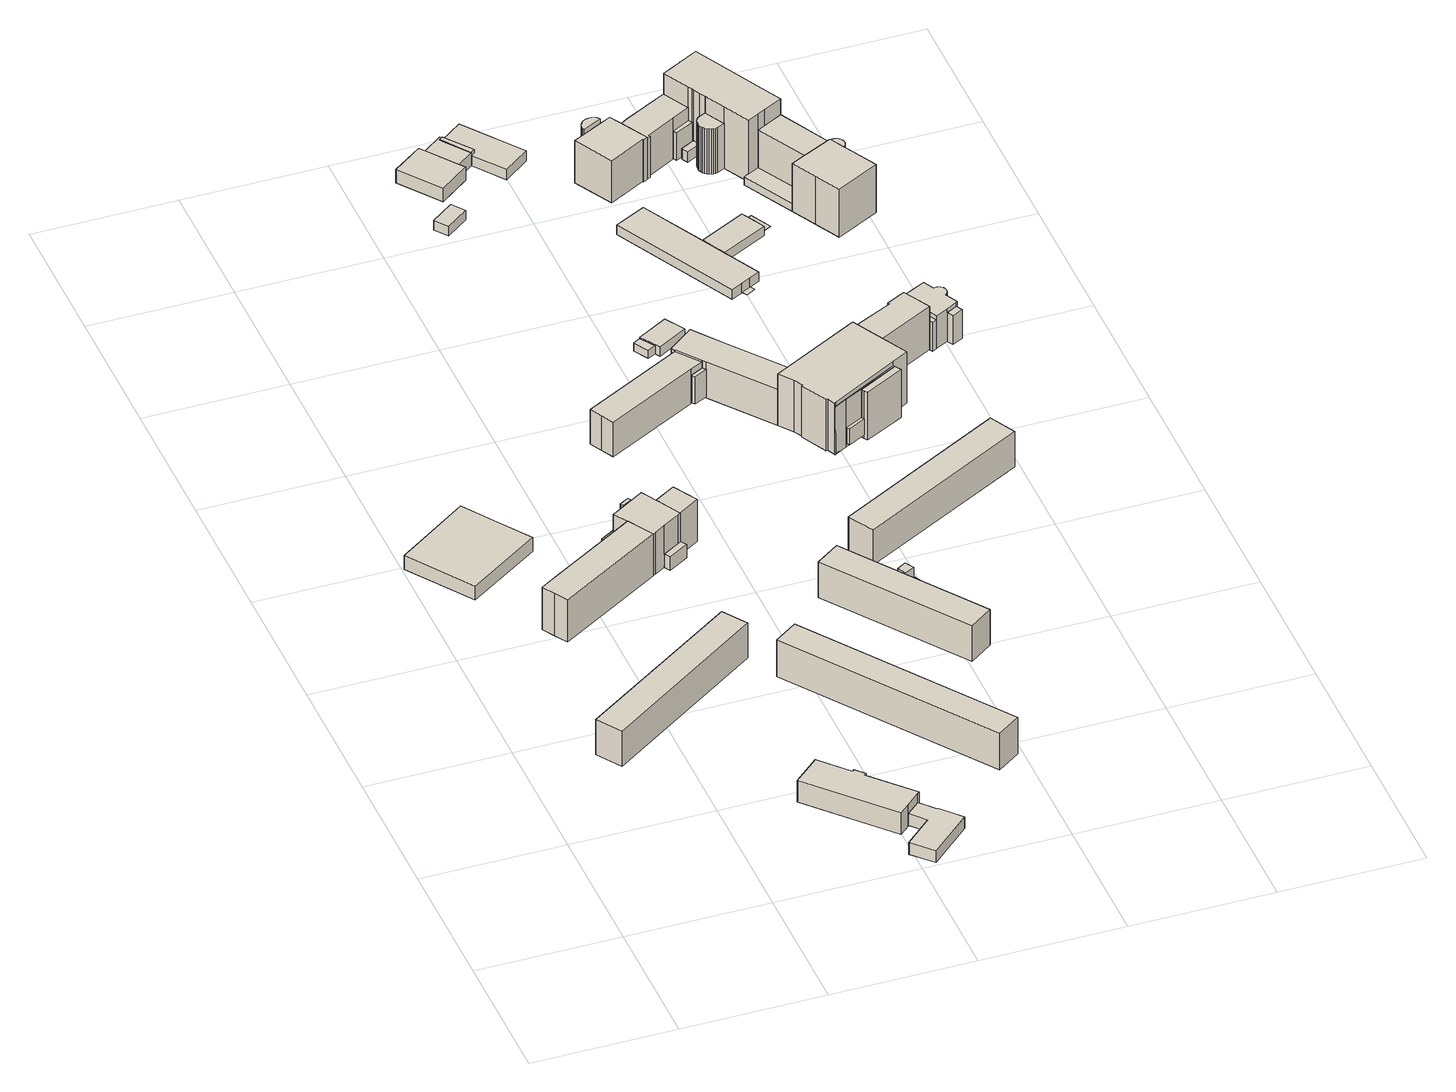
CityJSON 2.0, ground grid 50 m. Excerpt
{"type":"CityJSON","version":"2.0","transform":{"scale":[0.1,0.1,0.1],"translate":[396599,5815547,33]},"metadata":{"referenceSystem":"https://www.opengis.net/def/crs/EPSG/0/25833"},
"CityObjects":{
"building1":{"type":"Building","attributes":{"Gemeindeschluessel":"11000009","BezugspunktDach":"2200","function":"31001_3021","measuredHeight":8.81,"storeysAboveGround":1},"address":[{"country":"Germany","locality":"Berlin","thoroughfareNumber":"17 (1)","thoroughfareName":"Am Plänterwald"}],"geometry":[{"type":"Solid","lod":"1","boundaries":[[[[0,1,2,3,4]],[[5,6,7,8,9]],[[5,9,4,3]],[[6,5,3,2]],[[7,6,2,1]],[[8,7,1,0]],[[9,8,0,4]]]]}]},
"building2":{"type":"Building","attributes":{"Gemeindeschluessel":"11000009","BezugspunktDach":"2200","function":"31001_1010","measuredHeight":13.9,"storeysAboveGround":4},"address":[{"country":"Germany","locality":"Berlin","thoroughfareNumber":"10, 12, 14, 16","thoroughfareName":"Am Plänterwald"}],"geometry":[{"type":"Solid","lod":"1","boundaries":[[[[10,11,12,13]],[[14,15,16,17]],[[14,17,13,12]],[[15,14,12,11]],[[16,15,11,10]],[[17,16,10,13]]]]}]},
"building3":{"type":"Building","attributes":{"name":"Ärztehaus","Gemeindeschluessel":"11000009","function":"31001_3050"},"address":[{"country":"Germany","locality":"Berlin","thoroughfareNumber":"31","thoroughfareName":"Galileistraße"}],"children":["building3-1","building3-2"]},
"building3-1":{"type":"BuildingPart","attributes":{"BezugspunktDach":"2200","measuredHeight":8.56,"storeysAboveGround":2},"parents":["building3"],"geometry":[{"type":"MultiSurface","lod":"1","boundaries":[[[18,19,20,21,22,23,24,25,26,27]],[[28,29,30,31,32,33,34,35,36,37]],[[28,37,27,26]],[[29,28,26,25]],[[30,29,25,24]],[[31,30,24,23]],[[32,31,23,22]],[[33,32,22,21]],[[34,33,21,20]],[[35,34,38,39,40,41,42,20,19]],[[36,35,19,18]],[[37,36,18,27]],[[42,41,40,39,38]]]}]},
"building3-2":{"type":"BuildingPart","attributes":{"BezugspunktDach":"2200","measuredHeight":4.67,"storeysAboveGround":2},"parents":["building3"],"geometry":[{"type":"Solid","lod":"1","boundaries":[[[[43,44,45,46,41,40,47,48]],[[49,39,38,50,51,52,53,54]],[[49,54,48,47]],[[39,49,47,40]],[[50,38,41,46]],[[51,50,46,45]],[[52,51,45,44]],[[53,52,44,43]],[[54,53,43,48]],[[38,39,40,41]]]]}]},
"building4":{"type":"Building","attributes":{"name":"Sophie-Brahe-Schule","Gemeindeschluessel":"11000009","function":"31001_3021"},"address":[{"country":"Germany","locality":"Berlin","thoroughfareNumber":"17","thoroughfareName":"Am Plänterwald"}],"children":["building4-1","building4-2","building4-3","building4-4","building4-5","building4-6","building4-7"]},
"building4-1":{"type":"BuildingPart","attributes":{"BezugspunktDach":"2200","measuredHeight":17.27,"storeysAboveGround":4},"parents":["building4"],"geometry":[{"type":"MultiSurface","lod":"1","boundaries":[[[55,56,57,58,59,60,61,62]],[[63,64,65,66,67,68,69,70]],[[63,70,62,61]],[[71,72,73,74,71,64,63,61,60]],[[65,64,60,59]],[[75,76,59,58]],[[67,77,75,66,58,57]],[[68,67,57,56]],[[69,68,56,55]],[[70,69,55,62]],[[74,73,72,71]],[[66,65,76,75]],[[66,75,77,67,78]]]}]},
"building4-2":{"type":"BuildingPart","attributes":{"BezugspunktDach":"2200","measuredHeight":16.79,"storeysAboveGround":4},"parents":["building4"],"geometry":[{"type":"MultiSurface","lod":"1","boundaries":[[[76,77,79,80,81,82,83,84,85,86,87,88,89,90,91]],[[92,93,94,95,96,97,98,99,100,101,102,103,67,65,104]],[[92,104,91,90]],[[93,92,90,89]],[[94,93,89,88]],[[95,94,105,106]],[[96,95,87,86]],[[97,96,86,85]],[[98,97,85,84]],[[99,98,84,83]],[[107,108,100,101,100,82,81]],[[109,107,101,102,110,102,101,81,80]],[[103,102,80,79]],[[67,103,79,77]],[[104,65,76,91]],[[106,105,88,87]],[[99,83,82,100]],[[101,100,108,107]],[[110,102,101,107,109]],[[65,111,66,75,76]],[[67,77,75,112,66]]]}]},
"building4-3":{"type":"BuildingPart","attributes":{"BezugspunktDach":"2200","measuredHeight":16.74,"storeysAboveGround":4},"parents":["building4"],"geometry":[{"type":"MultiSurface","lod":"1","boundaries":[[[113,114,115,116]],[[117,118,100,99]],[[117,99,116,115]],[[118,117,115,114]],[[100,118,114,113]],[[83,82,113,116]],[[99,100,82,83]]]}]},
"building4-4":{"type":"BuildingPart","attributes":{"BezugspunktDach":"2200","measuredHeight":4.81,"storeysAboveGround":4},"parents":["building4"],"geometry":[{"type":"Solid","lod":"1","boundaries":[[[[72,71,119,120]],[[121,74,73,122]],[[121,122,120,119]],[[74,121,119,71]],[[122,73,72,120]],[[74,71,72,73]]]]}]},
"building4-5":{"type":"BuildingPart","attributes":{"BezugspunktDach":"2200","measuredHeight":16.29,"storeysAboveGround":4},"parents":["building4"],"geometry":[{"type":"MultiSurface","lod":"1","boundaries":[[[123,124,125,126]],[[127,106,105,128]],[[127,128,127,129,130,126,125]],[[106,127,125,124]],[[88,87,124,123]],[[128,105,123,126]],[[130,129,127,128]],[[105,106,87,88]]]}]},
"building4-6":{"type":"BuildingPart","attributes":{"BezugspunktDach":"2200","measuredHeight":5.36,"storeysAboveGround":4},"parents":["building4"],"geometry":[{"type":"MultiSurface","lod":"1","boundaries":[[[131,132,108,109]],[[100,133,134,102]],[[133,100,108,132]],[[134,133,132,131]],[[102,134,131,109]],[[101,107,108,100]],[[102,109,107,101]]]}]},
"building4-7":{"type":"BuildingPart","attributes":{"BezugspunktDach":"2200","measuredHeight":3.78,"storeysAboveGround":4},"parents":["building4"],"geometry":[{"type":"Solid","lod":"1","boundaries":[[[[130,129,135,136]],[[137,127,128,138]],[[137,138,136,135]],[[127,137,135,129]],[[138,128,130,136]],[[127,129,130,128]]]]}]},
"building5":{"type":"Building","attributes":{"Gemeindeschluessel":"11000009","BezugspunktDach":"2200","function":"51009_1610","measuredHeight":3.81,"storeysAboveGround":0},"address":[{"country":"Germany","locality":"Berlin"}],"geometry":[{"type":"Solid","lod":"1","boundaries":[[[[139,140,141,142,143,144]],[[145,146,147,148,149,150]],[[145,150,144,143]],[[146,145,143,142]],[[147,146,142,141]],[[148,147,141,140]],[[149,148,140,139]],[[150,149,139,144]]]]}]},
"building6":{"type":"Building","attributes":{"Gemeindeschluessel":"11000009","BezugspunktDach":"2200","function":"31001_1010","measuredHeight":14.45,"storeysAboveGround":4},"address":[{"country":"Germany","locality":"Berlin","thoroughfareNumber":"10, 12, 4, 6, 8","thoroughfareName":"Orionstraße"}],"geometry":[{"type":"Solid","lod":"1","boundaries":[[[[151,152,153,154]],[[155,156,157,158]],[[155,158,154,153]],[[156,155,153,152]],[[157,156,152,151]],[[158,157,151,154]]]]}]},
"building7":{"type":"Building","attributes":{"Gemeindeschluessel":"11000009","BezugspunktDach":"2200","function":"31001_1010","measuredHeight":14.08,"storeysAboveGround":4},"address":[{"country":"Germany","locality":"Berlin","thoroughfareNumber":"1, 3, 5, 7","thoroughfareName":"Orionstraße"}],"geometry":[{"type":"Solid","lod":"1","boundaries":[[[[159,160,161,162]],[[163,164,165,166]],[[163,166,162,161]],[[164,163,161,160]],[[165,164,160,159]],[[166,165,159,162]]]]}]},
"building8":{"type":"Building","attributes":{"Gemeindeschluessel":"11000009","BezugspunktDach":"2200","function":"31001_2130","measuredHeight":3.95,"storeysAboveGround":1},"address":[{"country":"Germany","locality":"Berlin","thoroughfareNumber":"9 (2)","thoroughfareName":"Bulgarische Straße"}],"geometry":[{"type":"Solid","lod":"1","boundaries":[[[[167,168,169,170]],[[171,172,173,174]],[[171,174,170,169]],[[172,171,169,168]],[[173,172,168,167]],[[174,173,167,170]]]]}]},
"building9":{"type":"Building","attributes":{"Gemeindeschluessel":"11000009","BezugspunktDach":"2200","function":"31001_2000","measuredHeight":3.92,"storeysAboveGround":1},"address":[{"country":"Germany","locality":"Berlin","thoroughfareNumber":"1 (1)","thoroughfareName":"Orionstraße"}],"geometry":[{"type":"Solid","lod":"1","boundaries":[[[[175,176,177,178]],[[179,180,181,182]],[[179,182,178,177]],[[180,179,177,176]],[[181,180,176,175]],[[182,181,175,178]]]]}]},
"building10":{"type":"Building","attributes":{"Gemeindeschluessel":"11000009","BezugspunktDach":"2200","function":"51009_1610","measuredHeight":0.382,"storeysAboveGround":0},"address":[{"country":"Germany","locality":"Berlin"}],"geometry":[{"type":"Solid","lod":"1","boundaries":[[[[183,184,185,186]],[[180,187,188,181]],[[180,181,186,185]],[[187,180,185,184]],[[188,187,184,183]],[[181,188,183,186]]]]}]},
"building11":{"type":"Building","attributes":{"Gemeindeschluessel":"11000009","BezugspunktDach":"2200","function":"31001_2130","measuredHeight":5.18,"storeysAboveGround":1},"address":[{"country":"Germany","locality":"Berlin","thoroughfareNumber":"9 (1)","thoroughfareName":"Bulgarische Straße"}],"geometry":[{"type":"Solid","lod":"1","boundaries":[[[[189,190,191,192,193,194]],[[195,196,197,198,199,200]],[[195,200,194,193]],[[196,195,193,192]],[[197,196,192,191]],[[198,197,191,190]],[[199,198,190,189]],[[200,199,189,194]]]]}]},
"building12":{"type":"Building","attributes":{"Gemeindeschluessel":"11000009","BezugspunktDach":"2200","function":"51009_1610","measuredHeight":10.86,"storeysAboveGround":0},"address":[{"country":"Germany","locality":"Berlin"}],"geometry":[{"type":"Solid","lod":"1","boundaries":[[[[201,202,203,204]],[[205,206,207,208]],[[205,208,204,203]],[[206,205,203,202]],[[207,206,202,201]],[[208,207,201,204]]]]}]},
"building13":{"type":"Building","attributes":{"Gemeindeschluessel":"11000009","function":"31001_3212"},"address":[{"country":"Germany","locality":"Berlin","thoroughfareNumber":"23 (1)","thoroughfareName":"Am Plänterwald"}],"children":["building13-1","building13-2"]},
"building13-1":{"type":"BuildingPart","attributes":{"BezugspunktDach":"2200","measuredHeight":4.1,"storeysAboveGround":1},"parents":["building13"],"geometry":[{"type":"MultiSurface","lod":"1","boundaries":[[[209,210,211,212,213,214]],[[215,216,217,218,219,220]],[[215,220,214,213]],[[216,215,213,212]],[[217,216,212,211]],[[218,217,211,210]],[[221,222,223,219,218,210,209]],[[220,224,221,219,209,214]],[[219,223,222,221]],[[225,219,221,224,220]]]}]},
"building13-2":{"type":"BuildingPart","attributes":{"BezugspunktDach":"2200","measuredHeight":3.3,"storeysAboveGround":1},"parents":["building13"],"geometry":[{"type":"MultiSurface","lod":"1","boundaries":[[[226,222,224,227]],[[220,223,228,229]],[[220,229,227,224]],[[228,223,222,226]],[[229,228,226,227]],[[223,219,221,222]],[[220,224,221,219]]]}]},
"building14":{"type":"Building","attributes":{"Gemeindeschluessel":"11000009","BezugspunktDach":"2200","function":"51009_1610","measuredHeight":5.21,"storeysAboveGround":0},"address":[{"country":"Germany","locality":"Berlin"}],"geometry":[{"type":"Solid","lod":"1","boundaries":[[[[191,230,231,232,233,192]],[[234,235,236,237,197,196]],[[234,196,192,233]],[[235,234,233,232]],[[236,235,232,231]],[[237,236,231,230]],[[197,237,230,191]],[[196,197,191,192]]]]}]},
"building15":{"type":"Building","attributes":{"Gemeindeschluessel":"11000009","BezugspunktDach":"2200","function":"51009_1610","measuredHeight":5.36,"storeysAboveGround":0},"address":[{"country":"Germany","locality":"Berlin"}],"geometry":[{"type":"Solid","lod":"1","boundaries":[[[[238,239,240,241]],[[242,243,244,245]],[[242,245,241,240]],[[243,242,240,239]],[[244,243,239,238]],[[245,244,238,241]]]]}]},
"building16":{"type":"Building","attributes":{"Gemeindeschluessel":"11000009","function":"31001_3021"},"address":[{"country":"Germany","locality":"Berlin","thoroughfareNumber":"23","thoroughfareName":"Am Plänterwald"}],"children":["building16-1","building16-2","building16-3","building16-4","building16-5","building16-6","building16-7","building16-8","building16-9","building16-10"]},
"building16-1":{"type":"BuildingPart","attributes":{"BezugspunktDach":"2200","measuredHeight":24.32,"storeysAboveGround":4},"parents":["building16"],"geometry":[{"type":"MultiSurface","lod":"1","boundaries":[[[246,247,248,249,250,251,252,253,254,255,256,257,258,259]],[[260,261,262,263,264,265,266,267,268,269,270,271,272,273]],[[274,275,273,259,258]],[[276,277,274,260,258,257]],[[278,279,280]],[[262,261,257,256]],[[263,262,256,255],[281,282,283,284,285,286]],[[264,263,255,254]],[[265,264,254,253]],[[287,288,253,252]],[[267,289,287,266,252,251]],[[268,267,251,250]],[[269,268,250,249]],[[270,269,249,248]],[[271,270,248,247]],[[272,271,247,246]],[[273,272,246,259]],[[260,273,275,274]],[[261,278,280,277,276]],[[280,279,260,274,277]],[[282,281,286,283]],[[286,285,284,283]],[[266,265,288,287]],[[266,287,289,267]]]}]},
"building16-2":{"type":"BuildingPart","attributes":{"BezugspunktDach":"2200","measuredHeight":19.19,"storeysAboveGround":4},"parents":["building16"],"geometry":[{"type":"MultiSurface","lod":"1","boundaries":[[[283,282,290,291,292,293,294,284]],[[295,296,297,298,299,281,286,285]],[[295,285,284,294]],[[296,295,294,293]],[[297,296,293,292]],[[300,301,292,291]],[[299,302,300,303,291,290]],[[281,299,290,282]],[[298,297,301,300]],[[298,303,300,302,299]],[[286,281,282,283]],[[286,283,284,285]]]}]},
"building16-3":{"type":"BuildingPart","attributes":{"BezugspunktDach":"2200","measuredHeight":18.85,"storeysAboveGround":4},"parents":["building16"],"geometry":[{"type":"MultiSurface","lod":"1","boundaries":[[[304,305,306,307,288,289]],[[265,308,309,310,311,267]],[[267,289,287,266,312]],[[308,265,288,307]],[[310,309,306,305]],[[311,310,305,304]],[[267,311,304,289]],[[313,265,312,266,287,288]],[[308,307,306,309]]]}]},
"building16-4":{"type":"BuildingPart","attributes":{"BezugspunktDach":"2200","measuredHeight":18.85,"storeysAboveGround":4},"parents":["building16"],"geometry":[{"type":"Solid","lod":"1","boundaries":[[[[314,315,316,307,306]],[[308,317,318,319,309]],[[317,308,307,316]],[[318,317,316,315]],[[319,318,315,314]],[[309,319,314,306]],[[309,306,307,308]]]]}]},
"building16-5":{"type":"BuildingPart","attributes":{"BezugspunktDach":"2200","measuredHeight":15.93,"storeysAboveGround":4},"parents":["building16"],"geometry":[{"type":"MultiSurface","lod":"1","boundaries":[[[320,321,322,323,324,275,277,276,325,326,327,328,329]],[[330,331,332,333,261,280,273,334,335,336,337,338,339]],[[330,339,329,328]],[[331,330,328,327]],[[332,331,327,326]],[[340,341,342,326,325]],[[333,332,343,344]],[[261,333,325,276]],[[280,260,345]],[[334,273,275,324]],[[335,334,324,323]],[[336,335,323,322]],[[337,336,322,321]],[[338,346,347,321,320]],[[339,338,320,329]],[[344,343,342,341,340]],[[280,261,276,277]],[[348,273,345,260,274,275]],[[277,274,260,280]],[[337,347,346,338]]]}]},
"building16-6":{"type":"BuildingPart","attributes":{"BezugspunktDach":"2200","measuredHeight":14.79,"storeysAboveGround":4},"parents":["building16"],"geometry":[{"type":"MultiSurface","lod":"1","boundaries":[[[349,350,351,352,353,347,346,354]],[[338,337,355,336,356,357,358,359]],[[338,359,354,346]],[[355,337,347,353]],[[336,355,353,352]],[[356,336,352,351]],[[357,356,351,350]],[[358,357,350,349]],[[359,358,349,354]],[[337,338,346,347,360]]]}]},
"building16-7":{"type":"BuildingPart","attributes":{"BezugspunktDach":"2200","measuredHeight":12.4,"storeysAboveGround":4},"parents":["building16"],"geometry":[{"type":"Solid","lod":"1","boundaries":[[[[340,361,362,341]],[[363,364,344,343]],[[363,343,341,362]],[[364,363,362,361]],[[344,364,361,340]],[[343,344,340,341]]]]}]},
"building16-8":{"type":"BuildingPart","attributes":{"BezugspunktDach":"2200","measuredHeight":17.05,"storeysAboveGround":4},"parents":["building16"],"geometry":[{"type":"MultiSurface","lod":"1","boundaries":[[[365,366,367,368,369,370,371,372,373,374,375,376,377,378,379,380,381,382,383,384,385,386]],[[387,388,389,390,391,392,393,394,395,396,397,398,399,400,401,402,403,404,405,406,407,408]],[[387,408,386,385]],[[388,387,385,384]],[[389,388,384,383]],[[390,389,383,382]],[[391,390,382,381]],[[392,391,381,380]],[[393,392,380,379]],[[394,393,379,378]],[[395,394,378,377]],[[396,395,377,376]],[[397,396,376,375]],[[398,397,375,374]],[[399,398,374,373]],[[400,399,373,372]],[[401,400,372,371]],[[402,401,371,370]],[[403,402,370,369]],[[404,403,369,368]],[[409,410,368,367]],[[405,409,367]],[[406,405,367,366]],[[411,412,366,365]],[[408,407,365,386]],[[405,404,410,409]],[[407,406,412,411]]]}]},
"building16-9":{"type":"BuildingPart","attributes":{"BezugspunktDach":"2200","measuredHeight":11.4,"storeysAboveGround":4},"parents":["building16"],"geometry":[{"type":"MultiSurface","lod":"1","boundaries":[[[302,413,412,411,301]],[[407,406,414,415,416]],[[407,416,301,411]],[[406,407,406,412]],[[414,406,412,413]],[[415,414,413,302]],[[416,415,302,299,298,297]],[[411,412,406,407]],[[297,298,300,301]],[[300,417,298,299,302]]]}]},
"building16-10":{"type":"BuildingPart","attributes":{"BezugspunktDach":"2200","measuredHeight":11.4,"storeysAboveGround":4},"parents":["building16"],"geometry":[{"type":"Solid","lod":"1","boundaries":[[[[418,419,410,409]],[[404,420,421,405]],[[420,404,410,419]],[[421,420,419,418]],[[405,421,418,409]],[[405,409,410,404]]]]}]},
"building17":{"type":"Building","attributes":{"Gemeindeschluessel":"11000009","BezugspunktDach":"2200","function":"31001_2130","measuredHeight":4.2,"storeysAboveGround":1},"address":[{"country":"Germany","locality":"Berlin","thoroughfareNumber":"9","thoroughfareName":"Bulgarische Straße"}],"geometry":[{"type":"Solid","lod":"1","boundaries":[[[[422,423,424,425,426,427]],[[242,428,429,430,244,245]],[[242,245,427,426]],[[428,242,426,425]],[[429,428,425,424]],[[430,429,424,423]],[[244,430,423,422]],[[245,244,422,427]]]]}]},
"building18":{"type":"Building","attributes":{"Gemeindeschluessel":"11000009","BezugspunktDach":"2200","function":"31001_1010","measuredHeight":14,"storeysAboveGround":4},"address":[{"country":"Germany","locality":"Berlin","thoroughfareNumber":"18, 20, 22, 24","thoroughfareName":"Am Plänterwald"}],"geometry":[{"type":"Solid","lod":"1","boundaries":[[[[431,432,433,434]],[[435,436,437,438]],[[435,438,434,433]],[[436,435,433,432]],[[437,436,432,431]],[[438,437,431,434]]]]}]},
"building19":{"type":"Building","attributes":{"Gemeindeschluessel":"11000009","BezugspunktDach":"2200","function":"51009_1610","measuredHeight":6.4,"storeysAboveGround":0},"address":[{"country":"Germany","locality":"Berlin"}],"geometry":[{"type":"Solid","lod":"1","boundaries":[[[[439,440,441,442]],[[443,444,445,446]],[[443,446,442,441]],[[444,443,441,440]],[[445,444,440,439]],[[446,445,439,442]]]]}]},
"building20":{"type":"Building","attributes":{"Gemeindeschluessel":"11000009","BezugspunktDach":"2200","function":"31001_3010","measuredHeight":3.7,"storeysAboveGround":1},"address":[{"country":"Germany","locality":"Berlin","thoroughfareNumber":"4 (3)","thoroughfareName":"Neue Krugallee"}],"geometry":[{"type":"Solid","lod":"1","boundaries":[[[[447,448,449,450,451,452,453,454]],[[455,456,457,458,459,460,461,462]],[[455,462,454,453]],[[456,455,453,452]],[[457,456,452,451]],[[458,457,451,450]],[[459,458,450,449]],[[460,459,449,448]],[[461,460,448,447]],[[462,461,447,454]]]]}]},
"building21":{"type":"Building","attributes":{"Gemeindeschluessel":"11000009","BezugspunktDach":"2200","function":"51009_1610","measuredHeight":0.126,"storeysAboveGround":0},"address":[{"country":"Germany","locality":"Berlin"}],"geometry":[{"type":"Solid","lod":"1","boundaries":[[[[463,464,465,466]],[[467,468,469,470]],[[467,470,466,465]],[[468,467,465,464]],[[469,468,464,463]],[[470,469,463,466]]]]}]},
"building22":{"type":"Building","attributes":{"Gemeindeschluessel":"11000009","BezugspunktDach":"2200","function":"31001_3010","measuredHeight":4.2,"storeysAboveGround":1},"address":[{"country":"Germany","locality":"Berlin","thoroughfareNumber":"4 (4)","thoroughfareName":"Neue Krugallee"}],"geometry":[{"type":"Solid","lod":"1","boundaries":[[[[471,472,473,474,475,476,477]],[[478,479,480,481,482,483,484]],[[478,484,477,476]],[[479,478,476,475]],[[480,479,475,474]],[[481,480,474,473]],[[482,481,473,472]],[[483,482,472,471]],[[484,483,471,477]]]]}]},
"building23":{"type":"Building","attributes":{"Gemeindeschluessel":"11000009","BezugspunktDach":"2200","function":"31001_3010","measuredHeight":0.005,"storeysAboveGround":1},"address":[{"country":"Germany","locality":"Berlin","thoroughfareNumber":"4 (6)","thoroughfareName":"Neue Krugallee"}]},
"building24":{"type":"Building","attributes":{"Gemeindeschluessel":"11000009","BezugspunktDach":"2200","function":"31001_3010","measuredHeight":0.1,"storeysAboveGround":1},"address":[{"country":"Germany","locality":"Berlin","thoroughfareNumber":"4 (5)","thoroughfareName":"Neue Krugallee"}],"geometry":[{"type":"Solid","lod":"1","boundaries":[[[[485,486,487,488,489]],[[490,491,480,478,492]],[[490,492,489,488]],[[491,490,488,487]],[[480,491,487,486]],[[478,480,486,485]],[[492,478,485,489]]]]}]},
"building25":{"type":"Building","attributes":{"Gemeindeschluessel":"11000009","function":"31001_3012"},"address":[{"country":"Germany","locality":"Berlin","thoroughfareNumber":"4","thoroughfareName":"Neue Krugallee"}],"children":["building25-1","building25-2","building25-3","building25-4","building25-5","building25-6","building25-7","building25-8","building25-9","building25-10","building25-11","building25-12","building25-13"]},
"building25-1":{"type":"BuildingPart","attributes":{"BezugspunktDach":"2200","measuredHeight":29.21,"storeysAboveGround":4},"parents":["building25"],"geometry":[{"type":"MultiSurface","lod":"1","boundaries":[[[493,494,495,496,497,498,499,500,501,502,503,504,505,506,507,506,508,509]],[[510,511,512,511,513,514,515,516,517,518,519,520,521,522,523,524,525,526]],[[510,526,509,508]],[[511,510,508,506]],[[512,511,506,507]],[[527,528,512,507,506]],[[529,530,531,513,532,531,530,527,506,505]],[[514,533,534,505,504]],[[515,514,504,503]],[[535,536,537,503,502]],[[517,538,535,516,502,501]],[[518,517,501,500]],[[519,518,500,499]],[[520,539,540,499,498]],[[521,520,498,497]],[[522,521,497,496]],[[523,522,496,495]],[[524,523,495,494]],[[525,524,494,493]],[[541,542,543,493,509]],[[511,512,528,527]],[[513,531,530,529]],[[511,527,530,531,532]],[[534,533,514,513]],[[516,544,536,535]],[[544,515,537,536]],[[516,535,538,517,545]],[[519,546,540,539,520,547]],[[526,548,542,541]],[[548,525,543,542,549]]]}]},
"building25-2":{"type":"BuildingPart","attributes":{"BezugspunktDach":"2200","measuredHeight":23.93,"storeysAboveGround":4},"parents":["building25"],"geometry":[{"type":"MultiSurface","lod":"1","boundaries":[[[550,551,552,553,554,555,556,557,558,559]],[[560,561,562,563,564,565,566,567,568,569]],[[560,569,559,558]],[[570,571,560,558,557]],[[562,561,557,556]],[[563,562,556,555]],[[572,573,555,554]],[[565,564,554,553]],[[566,565,553,552]],[[567,566,552,551]],[[568,567,551,550]],[[569,568,550,559]],[[574,561,560,571,570]],[[564,563,573,572]]]}]},
"building25-3":{"type":"BuildingPart","attributes":{"BezugspunktDach":"2200","measuredHeight":18.59,"storeysAboveGround":4},"parents":["building25"],"geometry":[{"type":"Solid","lod":"1","boundaries":[[[[572,575,576,577,578,579,580,581,582,583,584,585,586,587,588,573]],[[589,590,591,592,593,594,595,596,597,598,599,600,601,602,564,563]],[[589,563,573,588]],[[590,589,588,587]],[[591,590,587,586]],[[592,591,586,585]],[[593,592,585,584]],[[594,593,584,583]],[[595,594,583,582]],[[596,595,582,581]],[[597,596,581,580]],[[598,597,580,579]],[[599,598,579,578]],[[600,599,578,577]],[[601,600,577,576]],[[602,601,576,575]],[[564,602,575,572]],[[564,572,573,563]]]]}]},
"building25-4":{"type":"BuildingPart","attributes":{"BezugspunktDach":"2200","measuredHeight":21.84,"storeysAboveGround":4},"parents":["building25"],"geometry":[{"type":"MultiSurface","lod":"1","boundaries":[[[571,570,603,604,537,536,538]],[[544,515,562,605,561,560,517]],[[562,515,537,604]],[[605,562,604,603]],[[561,605,603,570]],[[517,560,571,538]],[[544,516,535,536]],[[517,538,535,516]],[[515,606,544,536,537,607]],[[561,570,571,560]]]}]},
"building25-5":{"type":"BuildingPart","attributes":{"BezugspunktDach":"2200","measuredHeight":19,"storeysAboveGround":4},"parents":["building25"],"geometry":[{"type":"MultiSurface","lod":"1","boundaries":[[[533,608,609,610,611,612,534]],[[613,614,615,616,617,514,513]],[[614,613,612,611]],[[618,619,615,614,611,610]],[[620,618,610,609]],[[616,615,619,621]],[[617,616,609,608]],[[514,617,608,533]],[[613,622,513,534,612,623]],[[514,533,534,513]]]}]},
"building25-6":{"type":"BuildingPart","attributes":{"BezugspunktDach":"2200","measuredHeight":22.21,"storeysAboveGround":4},"parents":["building25"],"geometry":[{"type":"MultiSurface","lod":"1","boundaries":[[[528,527,530,624,625,626,627,628,629]],[[630,631,632,633,613,531,511,512,634]],[[630,634,629,628]],[[635,636,630,628,627]],[[632,637,635,631,627,626]],[[633,632,626,625]],[[613,633,625,624]],[[613,513,531]],[[624,529,534,612,613]],[[511,527,511,512]],[[634,512,528,629]],[[631,630,636,635]],[[631,635,637,632]],[[531,513,529,530]],[[513,613,612,534]],[[531,530,527,511]],[[511,527,528,512]]]}]},
"building25-7":{"type":"BuildingPart","attributes":{"BezugspunktDach":"2200","measuredHeight":17.9,"storeysAboveGround":4},"parents":["building25"],"geometry":[{"type":"Solid","lod":"1","boundaries":[[[[638,639,640,641,642,643,644,645,646,647,648,540,539,649,650,651,652,653]],[[654,655,656,657,520,519,658,659,660,661,662,663,664,665,666,667,668,669]],[[654,669,653,652]],[[655,654,652,651]],[[656,655,651,650]],[[657,656,650,649]],[[520,657,649,539]],[[658,519,540,648]],[[659,658,648,647]],[[660,659,647,646]],[[661,660,646,645]],[[662,661,645,644]],[[663,662,644,643]],[[664,663,643,642]],[[665,664,642,641]],[[666,665,641,640]],[[667,666,640,639]],[[668,667,639,638]],[[669,668,638,653]],[[519,520,539,540]]]]}]},
"building25-8":{"type":"BuildingPart","attributes":{"BezugspunktDach":"2200","measuredHeight":18.09,"storeysAboveGround":4},"parents":["building25"],"geometry":[{"type":"MultiSurface","lod":"1","boundaries":[[[636,637,670,671,672,673,674,675,676,677,678,679,680,681]],[[682,683,684,685,686,687,688,689,690,691,692,632,630,693]],[[682,693,681,680]],[[683,682,680,679]],[[684,683,679,678]],[[685,684,678,677]],[[686,685,677,676]],[[687,686,676,675]],[[688,687,675,674]],[[689,688,674,673]],[[690,689,673,672]],[[691,690,672,671]],[[692,691,671,670]],[[632,692,670,637]],[[693,630,636,681]],[[631,635,636,630,694]],[[632,637,635,631]]]}]},
"building25-9":{"type":"BuildingPart","attributes":{"BezugspunktDach":"2200","measuredHeight":11.9,"storeysAboveGround":4},"parents":["building25"],"geometry":[{"type":"Solid","lod":"1","boundaries":[[[[620,695,696,697,698,699,700,701,702,703,704,705,706,707,708,709,710,711,712,618]],[[713,714,715,716,717,718,719,720,721,722,723,724,725,726,727,728,729,730,621,619]],[[713,619,618,712]],[[714,713,712,711]],[[715,714,711,710]],[[716,715,710,709]],[[717,716,709,708]],[[718,717,708,707]],[[719,718,707,706]],[[720,719,706,705]],[[721,720,705,704]],[[722,721,704,703]],[[723,722,703,702]],[[724,723,702,701]],[[725,724,701,700]],[[726,725,700,699]],[[727,726,699,698]],[[728,727,698,697]],[[729,728,697,696]],[[730,729,696,695]],[[621,730,695,620]],[[619,621,620,618]]]]}]},
"building25-10":{"type":"BuildingPart","attributes":{"BezugspunktDach":"2200","measuredHeight":6.76,"storeysAboveGround":4},"parents":["building25"],"geometry":[{"type":"Solid","lod":"1","boundaries":[[[[731,732,733,734]],[[735,736,737,738]],[[735,738,734,733]],[[736,735,733,732]],[[737,736,732,731]],[[738,737,731,734]]]]}]},
"building25-11":{"type":"BuildingPart","attributes":{"BezugspunktDach":"2200","measuredHeight":20.05,"storeysAboveGround":4},"parents":["building25"],"geometry":[{"type":"MultiSurface","lod":"1","boundaries":[[[739,740,741,742,743,744,745,746,747,748]],[[749,750,751,752,753,754,755,756,757,758]],[[749,758,748,747]],[[750,749,747,759,760]],[[751,750,746,745]],[[752,751,738,737,731,734,745,744]],[[761,762,763,744,743]],[[754,764,765,761,753,743,742],[764,754,766,765]],[[755,754,742,741]],[[756,755,741,740]],[[757,756,740,739]],[[758,757,739,748]],[[760,759,747,746,767]],[[734,731,737,738]],[[753,752,763,762,761]],[[766,754,764,765]],[[753,761,765,764]]]}]},
"building25-12":{"type":"BuildingPart","attributes":{"BezugspunktDach":"2200","measuredHeight":19.18,"storeysAboveGround":4},"parents":["building25"],"geometry":[{"type":"MultiSurface","lod":"1","boundaries":[[[765,766,768,769,770,543,542,541,771,762]],[[772,773,774,775,776,777,778,754,764,752]],[[732,731,762,771]],[[772,752,737,736]],[[773,772,771,541]],[[774,773,526,548]],[[775,774,542,548,525,779]],[[776,775,543,770]],[[777,776,770,769]],[[778,777,769,768]],[[754,778,768,766]],[[736,737,731,732]],[[548,526,541,542]],[[779,525,548,542,543]],[[764,754,766,765]],[[753,761,762,752,780]],[[764,765,761,753]]]}]},
"building25-13":{"type":"BuildingPart","attributes":{"BezugspunktDach":"2200","measuredHeight":17.79,"storeysAboveGround":4},"parents":["building25"],"geometry":[{"type":"MultiSurface","lod":"1","boundaries":[[[781,782,783,784,785,786,787,788,789,790,791,792,793,794,795,796]],[[797,798,799,800,801,802,803,804,805,806,807,808,760,759,809,810]],[[797,810,796,795]],[[798,797,795,794]],[[799,798,794,793]],[[800,799,793,792]],[[801,800,792,791]],[[802,801,791,790]],[[803,802,790,789]],[[804,803,789,788]],[[805,804,788,787]],[[806,805,787,786]],[[807,806,786,785]],[[808,807,785,784]],[[760,808,784,783]],[[747,746,783,782]],[[809,759,782,781]],[[810,809,781,796]],[[811,759,760,746,747]]]}]},
"building26":{"type":"Building","attributes":{"Gemeindeschluessel":"11000009","BezugspunktDach":"2200","function":"31001_3010","measuredHeight":11.04,"storeysAboveGround":1},"address":[{"country":"Germany","locality":"Berlin","thoroughfareNumber":"4 (2)","thoroughfareName":"Neue Krugallee"}],"geometry":[{"type":"Solid","lod":"1","boundaries":[[[[812,813,814,815]],[[816,817,818,819]],[[816,819,815,814]],[[817,816,814,813]],[[818,817,813,812]],[[819,818,812,815]]]]}]},
"building27":{"type":"Building","attributes":{"Gemeindeschluessel":"11000009","BezugspunktDach":"2200","function":"31001_3010","measuredHeight":4.22,"storeysAboveGround":1},"address":[{"country":"Germany","locality":"Berlin","thoroughfareNumber":"4 (1)","thoroughfareName":"Neue Krugallee"}],"geometry":[{"type":"Solid","lod":"1","boundaries":[[[[820,821,822,823]],[[824,825,826,827]],[[824,827,823,822]],[[825,824,822,821]],[[826,825,821,820]],[[827,826,820,823]]]]}]},
"building28":{"type":"Building","attributes":{"Gemeindeschluessel":"11000009","BezugspunktDach":"2200","function":"51009_1610","measuredHeight":3.2,"storeysAboveGround":0},"address":[{"country":"Germany","locality":"Berlin"}],"geometry":[{"type":"Solid","lod":"1","boundaries":[[[[828,829,830,831,832]],[[518,517,560,569,833]],[[518,833,832,831]],[[517,518,831,830]],[[560,517,830,829]],[[569,560,829,828]],[[833,569,828,832]]]]}]}
},
"vertices":[
[159,1757,66],[414,1928,66],[336,2043,66],[258,2158,66],[4,1982,66],[258,2158,12],[336,2043,12],[414,1928,12],[159,1757,12],[4,1982,12],
[297,809,146],[858,1190,146],[802,1273,146],[241,895,146],[802,1273,7],[858,1190,7],[297,809,7],[241,895,7],
[995,177,95],[1030,209,95],[1078,252,95],[1086,258,95],[955,398,95],[962,404,95],[933,436,95],[927,429,95],[838,526,95],[748,446,95],[838,526,10],[927,429,10],[933,436,10],[962,404,10],[955,398,10],[1086,258,10],[1078,252,10],[1030,209,10],[995,177,10],[748,446,10],[1078,252,14],[1030,209,14],[1030,209,60],[1078,252,60],[1078,252,52],
[1046,0,60],[1190,132,60],[1128,202,60],[1125,200,60],[1077,158,60],[981,70,60],[1077,158,14],[1125,200,14],[1128,202,14],[1190,132,14],[1046,0,14],[981,70,14],
[330,1505,176],[357,1461,176],[725,1683,176],[699,1727,176],[673,1771,176],[435,1628,176],[372,1590,176],[304,1549,176],[372,1590,8],[435,1628,8],[673,1771,8],[699,1727,8],[725,1683,8],[357,1461,8],[330,1505,8],[304,1549,8],[435,1628,60],[372,1590,60],[372,1590,12],[435,1628,12],[699,1727,174],[673,1771,174],[725,1683,174],[720,1692,8],
[736,1690,174],[773,1712,174],[833,1749,174],[843,1755,174],[795,1842,174],[764,1895,174],[760,1892,174],[752,1888,174],[720,1868,174],[689,1849,174],[655,1828,174],[647,1824,174],[643,1821,174],[647,1824,8],[655,1828,8],[689,1849,8],[720,1868,8],[752,1888,8],[760,1892,8],[764,1895,8],[795,1842,8],[843,1755,8],[833,1749,8],[773,1712,8],[736,1690,8],[643,1821,8],[689,1849,13],[720,1868,13],[833,1749,61],[843,1755,61],[773,1712,61],[773,1712,14],[689,1745,8],[699,1727,62],
[843,1755,175],[916,1800,175],[867,1886,175],[795,1842,175],[867,1886,8],[916,1800,8],
[412,1665,60],[350,1626,60],[412,1665,12],[350,1626,12],
[689,1849,176],[720,1868,176],[713,1880,176],[682,1861,176],[713,1880,13],[682,1861,13],[713,1880,51],[682,1861,51],
[785,1691,61],[856,1734,61],[856,1734,8],[785,1691,8],
[704,1894,51],[673,1875,51],[704,1894,13],[673,1875,13],
[640,1835,50],[682,1861,50],[713,1880,50],[753,1904,50],[735,1934,50],[621,1865,50],[735,1934,12],[753,1904,12],[713,1880,12],[682,1861,12],[640,1835,12],[621,1865,12],
[1402,386,148],[1483,443,148],[993,1132,148],[912,1075,148],[993,1132,3],[1483,443,3],[1402,386,3],[912,1075,3],
[1511,930,147],[1593,989,147],[1256,1462,147],[1173,1403,147],[1256,1462,6],[1593,989,6],[1511,930,6],[1173,1403,6],
[725,3523,51],[803,3581,51],[770,3626,51],[692,3568,51],[770,3626,12],[803,3581,12],[725,3523,12],[692,3568,12],
[1456,1378,45],[1489,1396,45],[1472,1427,45],[1440,1408,45],[1472,1427,5],[1489,1396,5],[1456,1378,5],[1440,1408,5],
[1482,1330,9],[1514,1348,9],[1489,1396,9],[1456,1378,9],[1514,1348,5],[1482,1330,5],
[769,3692,65],[873,3770,65],[859,3789,65],[783,3892,65],[768,3911,65],[664,3834,65],[768,3911,13],[783,3892,13],[859,3789,13],[873,3770,13],[769,3692,13],[664,3834,13],
[1153,2455,118],[1198,2478,118],[1189,2490,118],[1144,2467,118],[1189,2490,10],[1198,2478,10],[1153,2455,10],[1144,2467,10],
[1113,2757,46],[1135,2723,46],[1239,2783,46],[1218,2817,46],[1197,2851,46],[1091,2791,46],[1197,2851,9],[1218,2817,9],[1239,2783,9],[1135,2723,9],[1113,2757,9],[1091,2791,9],[1113,2757,42],[1124,2740,42],[1124,2740,9],[1091,2791,42],[1102,2774,9],
[1096,2725,42],[1066,2776,42],[1096,2725,9],[1066,2776,9],
[915,3831,65],[844,3927,65],[856,3936,65],[851,3943,65],[851,3943,13],[856,3936,13],[844,3927,13],[915,3831,13],
[915,3831,68],[929,3841,68],[856,3936,68],[844,3927,68],[856,3936,15],[929,3841,15],[915,3831,15],[844,3927,15],
[1395,2220,210],[1413,2189,210],[1408,2187,210],[1456,2094,210],[1462,2095,210],[1475,2067,210],[1479,2070,210],[1719,2202,210],[1777,2234,210],[1721,2340,210],[1671,2435,210],[1460,2323,210],[1366,2273,210],[1358,2269,210],[1366,2273,6],[1460,2323,6],[1671,2435,6],[1721,2340,6],[1777,2234,6],[1719,2202,6],[1479,2070,6],[1475,2067,6],[1462,2095,6],[1456,2094,6],[1408,2187,6],[1413,2189,6],[1395,2220,6],[1358,2269,6],[1366,2273,148],[1358,2269,148],[1460,2323,148],[1409,2296,148],[1416,2299,6],[1394,2288,6],[1409,2296,6],[1721,2340,17],[1721,2340,188],[1696,2387,188],[1671,2435,188],[1671,2435,17],[1696,2387,17],[1479,2070,195],[1719,2202,195],[1475,2067,195],
[1934,2452,188],[1911,2496,188],[1884,2548,188],[1818,2514,188],[1821,2508,188],[1821,2508,17],[1818,2514,17],[1884,2548,17],[1911,2496,17],[1934,2452,17],[1911,2496,130],[1884,2548,130],[1934,2452,130],[1911,2496,29],
[1476,2065,195],[1522,2090,195],[1584,2122,195],[1723,2196,195],[1723,2196,6],[1584,2122,6],[1522,2090,6],[1476,2065,6],[1551,2110,6],[1719,2202,93],
[1590,2111,195],[1597,2101,195],[1736,2173,195],[1736,2173,6],[1597,2101,6],[1590,2111,6],
[1126,2569,148],[1127,2569,148],[1188,2490,148],[1189,2490,148],[1198,2478,148],[1275,2562,148],[1234,2616,148],[1208,2651,148],[1163,2616,148],[1118,2581,148],[1163,2616,6],[1208,2651,6],[1234,2616,6],[1275,2562,6],[1198,2478,6],[1189,2490,6],[1188,2490,6],[1127,2569,6],[1126,2569,6],[1118,2581,6],[1275,2562,125],[1234,2616,125],[1234,2616,96],[1234,2616,9],[1275,2562,9],[1364,2272,6],[1126,2569,143],[1127,2569,143],[1358,2269,74],
[797,2341,143],[820,2298,143],[1144,2467,143],[1188,2490,143],[1192,2547,143],[775,2384,143],[1192,2547,6],[1144,2467,6],[820,2298,6],[797,2341,6],[775,2384,6],[1127,2569,88],
[1293,2577,125],[1250,2629,125],[1250,2629,9],[1293,2577,9],
[1902,2558,145],[1957,2450,145],[2000,2473,145],[2038,2494,145],[2043,2497,145],[2021,2541,145],[2025,2545,145],[2029,2550,145],[2031,2555,145],[2032,2561,145],[2032,2567,145],[2030,2572,145],[2028,2578,145],[2024,2582,145],[2019,2586,145],[2014,2588,145],[2008,2589,145],[2003,2589,145],[1997,2588,145],[1978,2625,145],[1934,2603,145],[1890,2581,145],[1934,2603,16],[1978,2625,16],[1997,2588,16],[2003,2589,16],[2008,2589,16],[2014,2588,16],[2019,2586,16],[2024,2582,16],[2028,2578,16],[2030,2572,16],[2032,2567,16],[2032,2561,16],[2031,2555,16],[2029,2550,16],[2025,2545,16],[2021,2541,16],[2043,2497,16],[2038,2494,16],[2000,2473,16],[1957,2450,16],[1902,2558,16],[1890,2581,16],[2000,2473,130],[2038,2494,130],[1902,2558,130],[1957,2450,130],
[1940,2441,130],[1940,2441,16],[1934,2452,16],[1884,2548,16],[1911,2496,63],
[2012,2451,130],[2050,2471,130],[2050,2471,16],[2012,2451,16],
[915,3831,56],[993,3725,56],[1084,3793,56],[934,3994,56],[856,3936,56],[844,3927,56],[934,3994,15],[1084,3793,15],[993,3725,15],
[1391,1498,146],[1981,1813,146],[1934,1904,146],[1342,1587,146],[1934,1904,6],[1981,1813,6],[1391,1498,6],[1342,1587,6],
[1529,2079,85],[1590,2111,85],[1584,2122,85],[1522,2090,85],[1584,2122,21],[1590,2111,21],[1529,2079,21],[1522,2090,21],
[1444,2910,51],[1485,2931,51],[1518,2948,51],[1554,2967,51],[1488,3094,51],[1445,3178,51],[1330,3401,51],[1220,3346,51],[1330,3401,14],[1445,3178,14],[1488,3094,14],[1554,2967,14],[1518,2948,14],[1485,2931,14],[1444,2910,14],[1220,3346,14],
[1495,2912,17],[1527,2930,17],[1518,2948,17],[1485,2931,17],[1518,2948,16],[1527,2930,16],[1495,2912,16],[1485,2931,16],
[1467,3136,53],[1488,3094,53],[1650,3176,53],[1644,3190,53],[1629,3218,53],[1607,3260,53],[1445,3178,53],[1607,3260,17],[1629,3218,17],[1644,3190,17],[1650,3176,17],[1488,3094,17],[1467,3136,17],[1445,3178,17],
[1607,3260,18],[1644,3190,18],[1685,3212,18],[1647,3284,18],[1606,3266,18],[1647,3284,17],[1685,3212,17],[1606,3266,17],
[1582,3676,260],[1590,3662,260],[1593,3656,260],[1605,3633,260],[1616,3612,260],[1615,3612,260],[1652,3541,260],[1700,3451,260],[1739,3471,260],[1766,3485,260],[1832,3519,260],[1786,3607,260],[1667,3838,260],[1601,3803,260],[1601,3804,260],[1575,3789,260],[1534,3768,260],[1575,3789,16],[1601,3803,16],[1601,3804,16],[1667,3838,16],[1786,3607,16],[1832,3519,16],[1766,3485,16],[1739,3471,16],[1700,3451,16],[1652,3541,16],[1615,3612,16],[1616,3612,16],[1605,3633,16],[1593,3656,16],[1590,3662,16],[1582,3676,16],[1534,3768,16],[1601,3803,221],[1601,3804,221],[1667,3838,221],[1646,3827,221],[1646,3827,16],[1624,3815,16],[1786,3607,206],[1667,3838,206],[1766,3485,197],[1785,3495,197],[1832,3519,197],[1739,3471,197],[1615,3612,195],[1652,3541,195],[1534,3768,178],[1558,3722,178],[1582,3676,178],[1785,3495,16],[1751,3477,16],[1652,3541,63],[1618,3608,16],[1558,3722,16],[1558,3722,157],
[1822,3175,206],[1868,3087,206],[2020,3166,206],[1975,3252,206],[1956,3287,206],[1930,3337,206],[1927,3336,206],[1835,3291,206],[1835,3292,206],[1776,3262,206],[1835,3292,16],[1835,3291,16],[1927,3336,16],[1930,3337,16],[1956,3287,16],[1975,3252,16],[2020,3166,16],[1868,3087,16],[1822,3175,16],[1776,3262,16],[1835,3291,197],[1835,3292,197],[1956,3287,202],[1930,3337,202],[1835,3291,36],
[1961,3291,202],[1965,3295,202],[1967,3301,202],[1969,3306,202],[1970,3312,202],[1969,3318,202],[1967,3324,202],[1964,3329,202],[1960,3333,202],[1955,3336,202],[1950,3339,202],[1944,3340,202],[1938,3340,202],[1932,3338,202],[1932,3338,16],[1938,3340,16],[1944,3340,16],[1950,3339,16],[1955,3336,16],[1960,3333,16],[1964,3329,16],[1967,3324,16],[1969,3318,16],[1970,3312,16],[1969,3306,16],[1967,3301,16],[1965,3295,16],[1961,3291,16],
[1917,3246,197],[1927,3336,197],[1917,3246,16],[1831,3519,16],[1832,3519,108],
[1817,3623,206],[1814,3628,206],[1780,3692,206],[1697,3853,206],[1691,3850,206],[1691,3850,16],[1697,3853,16],[1780,3692,16],[1814,3628,16],[1817,3623,16],[1780,3692,136],[1780,3692,17],[1814,3628,136],[1814,3628,17],[1690,3850,16],[1691,3850,93],
[1691,3850,221],[1683,3865,221],[1668,3857,221],[1638,3842,221],[1608,3826,221],[1594,3818,221],[1608,3826,16],[1638,3842,16],[1668,3857,16],[1683,3865,16],[1594,3818,16],[1638,3842,197],[1608,3826,197],[1668,3857,197],
[1574,3564,195],[1575,3557,195],[1578,3550,195],[1581,3544,195],[1586,3539,195],[1592,3534,195],[1598,3531,195],[1605,3528,195],[1612,3527,195],[1619,3527,195],[1626,3529,195],[1585,3597,195],[1580,3591,195],[1577,3585,195],[1575,3578,195],[1574,3571,195],[1575,3578,16],[1577,3585,16],[1580,3591,16],[1585,3597,16],[1626,3529,16],[1619,3527,16],[1612,3527,16],[1605,3528,16],[1598,3531,16],[1592,3534,16],[1586,3539,16],[1581,3544,16],[1578,3550,16],[1575,3557,16],[1574,3564,16],[1574,3571,16],
[1663,3861,197],[1657,3864,197],[1650,3866,197],[1644,3867,197],[1637,3866,197],[1630,3864,197],[1624,3861,197],[1619,3857,197],[1615,3852,197],[1611,3846,197],[1609,3839,197],[1608,3833,197],[1609,3839,16],[1611,3846,16],[1615,3852,16],[1619,3857,16],[1624,3861,16],[1630,3864,16],[1637,3866,16],[1644,3867,16],[1650,3866,16],[1657,3864,16],[1663,3861,16],[1608,3833,16],[1618,3831,16],
[1827,3634,136],[1833,3638,136],[1838,3643,136],[1842,3648,136],[1845,3654,136],[1847,3661,136],[1847,3668,136],[1847,3674,136],[1845,3681,136],[1842,3687,136],[1837,3692,136],[1832,3697,136],[1826,3700,136],[1820,3702,136],[1813,3703,136],[1807,3703,136],[1800,3702,136],[1794,3699,136],[1794,3699,17],[1800,3702,17],[1807,3703,17],[1813,3703,17],[1820,3702,17],[1826,3700,17],[1832,3697,17],[1837,3692,17],[1842,3687,17],[1845,3681,17],[1847,3674,17],[1847,3668,17],[1847,3661,17],[1845,3654,17],[1842,3648,17],[1838,3643,17],[1833,3638,17],[1827,3634,17],
[1354,3671,84],[1381,3688,84],[1361,3726,84],[1332,3711,84],[1361,3726,16],[1381,3688,16],[1354,3671,16],[1332,3711,16],
[1261,3501,182],[1390,3569,182],[1392,3565,182],[1407,3573,182],[1369,3644,182],[1354,3671,182],[1332,3711,182],[1294,3691,182],[1227,3657,182],[1188,3637,182],[1227,3657,15],[1294,3691,15],[1332,3711,15],[1354,3671,15],[1369,3644,15],[1407,3573,15],[1392,3565,15],[1390,3569,15],[1261,3501,15],[1188,3637,15],[1227,3657,23],[1294,3691,23],[1369,3644,178],[1354,3671,178],[1354,3671,97],[1378,3625,15],[1378,3625,178],[1407,3573,178],[1294,3691,99],
[1419,3579,178],[1416,3586,178],[1519,3642,178],[1381,3688,178],[1381,3688,15],[1534,3768,15],[1558,3722,15],[1582,3676,15],[1519,3642,15],[1416,3586,15],[1419,3579,15],[1582,3676,36],[1358,3663,15],
[1225,3664,201],[1227,3657,201],[1294,3691,201],[1289,3697,201],[1283,3701,201],[1277,3704,201],[1270,3706,201],[1263,3707,201],[1256,3706,201],[1249,3704,201],[1242,3701,201],[1237,3697,201],[1232,3691,201],[1228,3685,201],[1226,3678,201],[1225,3671,201],[1226,3678,23],[1228,3685,23],[1232,3691,23],[1237,3697,23],[1242,3701,23],[1249,3704,23],[1256,3706,23],[1263,3707,23],[1270,3706,23],[1277,3704,23],[1283,3701,23],[1289,3697,23],[1225,3664,23],[1225,3671,23],[1227,3657,65],
[1526,3628,128],[1590,3662,128],[1582,3676,128],[1519,3642,128],[1582,3676,18],[1590,3662,18],[1526,3628,18],[1519,3642,18],
[1555,3608,59],[1605,3633,59],[1593,3656,59],[1544,3631,59],[1593,3656,17],[1605,3633,17],[1555,3608,17],[1544,3631,17],
[1776,3262,48],[1835,3292,48],[1739,3471,48],[1700,3451,48],[1681,3441,48],[1681,3441,16]
]}
